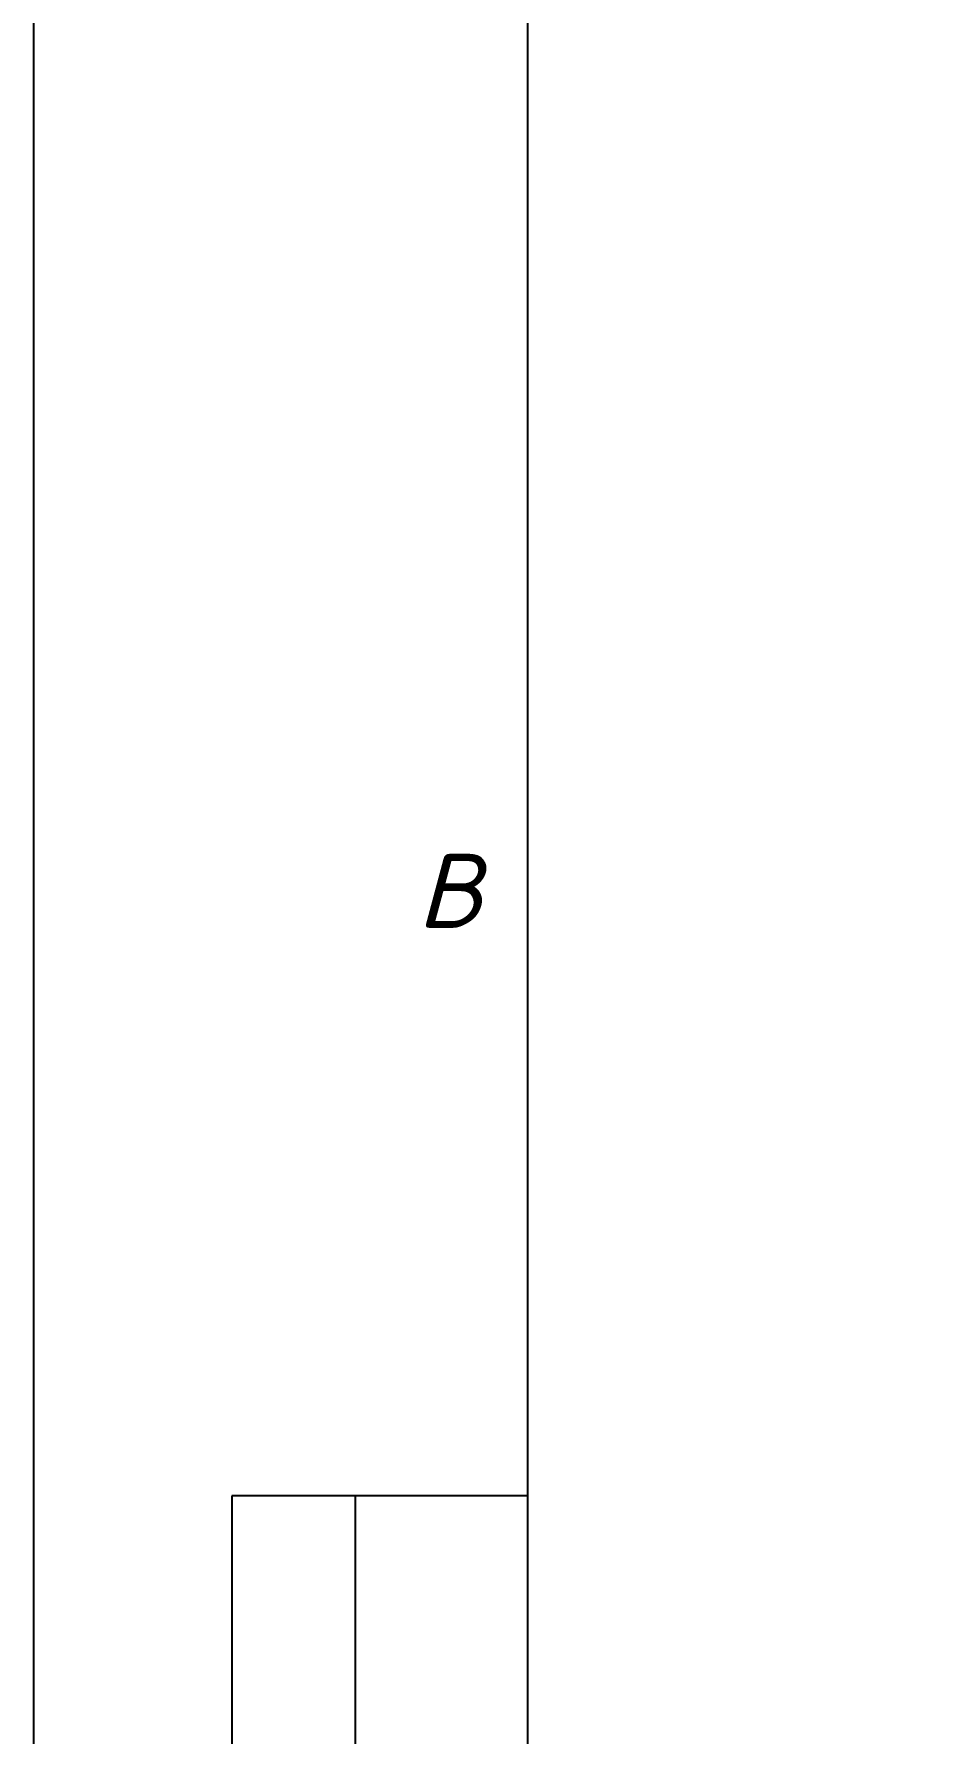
# Model space of a CAD drawing. Header units: millimetres. Extents: x 0 to 594, y 0 to 420.
# Drawn here: x 0 to 35.9, y 282.4 to 351.2 of the extents above; entities that cross this region are included whole.
import ezdxf
from ezdxf.enums import TextEntityAlignment as Align

# ---------------------------------------------------------------- set-up
doc = ezdxf.new("R2010")
doc.units = ezdxf.units.MM
doc.layers.add('FORMATKA', color=12, linetype='Continuous')
doc.layers.add('вспомогат', color=4, linetype='Continuous')
doc.styles.add('TXT', font='simplex.shx', dxfattribs={"oblique": 15, "height": 2})

# ---------------------------------------------------------------- blocks, each defined once
blk = doc.blocks.new('fA2')
at = {"layer": 'FORMATKA', "color": 7}
for p, q in [((8.017, 292), (8.017, 172)), ((20.017, 292), (8.017, 292)), ((13.017, 172), (13.017, 292))]:
    blk.add_line(p, q, dxfattribs=at)
blk.add_lwpolyline([(0, 0), (0, 420), (594, 420), (594, 0)], close=True, dxfattribs=at)
blk.add_lwpolyline([(20, 5), (20, 415), (589, 415), (589, 5), (20, 5)], dxfattribs=at)
at = {"layer": 'FORMATKA', "color": 7, "style": 'TXT', "oblique": 15}
blk.add_text('B', height=3, dxfattribs=at).set_placement((15.5, 315))
for tag, height, rotation, p in [('ОБОЗНАЧЕНИЕ', 3.8, 180, (55.5, 409.5)), ('ПЕРВ.ПРИМЕНЕНИЕ', 3.3, 90, (18, 261.5))]:
    blk.add_attdef(tag, text='', height=height, rotation=rotation, dxfattribs=at).set_placement(p, align=Align.CENTER)
for tag, height, p in [('ОБОЗНАЧЕНИЕ', 5, (528, 49)), ('НАИМЕНОВАНИЕ1', 3, (504.5, 37)), ('МАСШТАБ', 5, (579, 30)), ('НАИМЕНОВАНИЕ2', 4, (504.5, 29)), ('НАИМЕНОВАНИЕ3', 2.5, (504.5, 21.5)), ('МАТЕРИАЛ1', 2.5, (504.5, 14)), ('МАТЕРИАЛ2', 2.5, (504.5, 8.5))]:
    blk.add_attdef(tag, text='', height=height, dxfattribs=at).set_placement(p, align=Align.CENTER)
for tag, p, height in [('РАЗРАБОТАЛ', (422.5, 31.5), 2), ('ПРОВЕРИЛ', (422.5, 26.5), 2), ('Т.КОНТР', (422.5, 21.5), 2), ('ЛИСТ', (552.5, 21), 2.5), ('ЛИСТОВ', (575.5, 21), 2.5), ('Н.КОНТР', (422.5, 11.5), 2), ('УТВЕРДИЛ', (422.5, 6.5), 2)]:
    blk.add_attdef(tag, p, '', height=height, dxfattribs=at)

msp = doc.modelspace()

# ---------------------------------------------------------------- block references
at = {"layer": 'вспомогат', "color": 7}
msp.add_blockref('fA2', (0, 0), dxfattribs=at)

doc.saveas('drawing.dxf')
